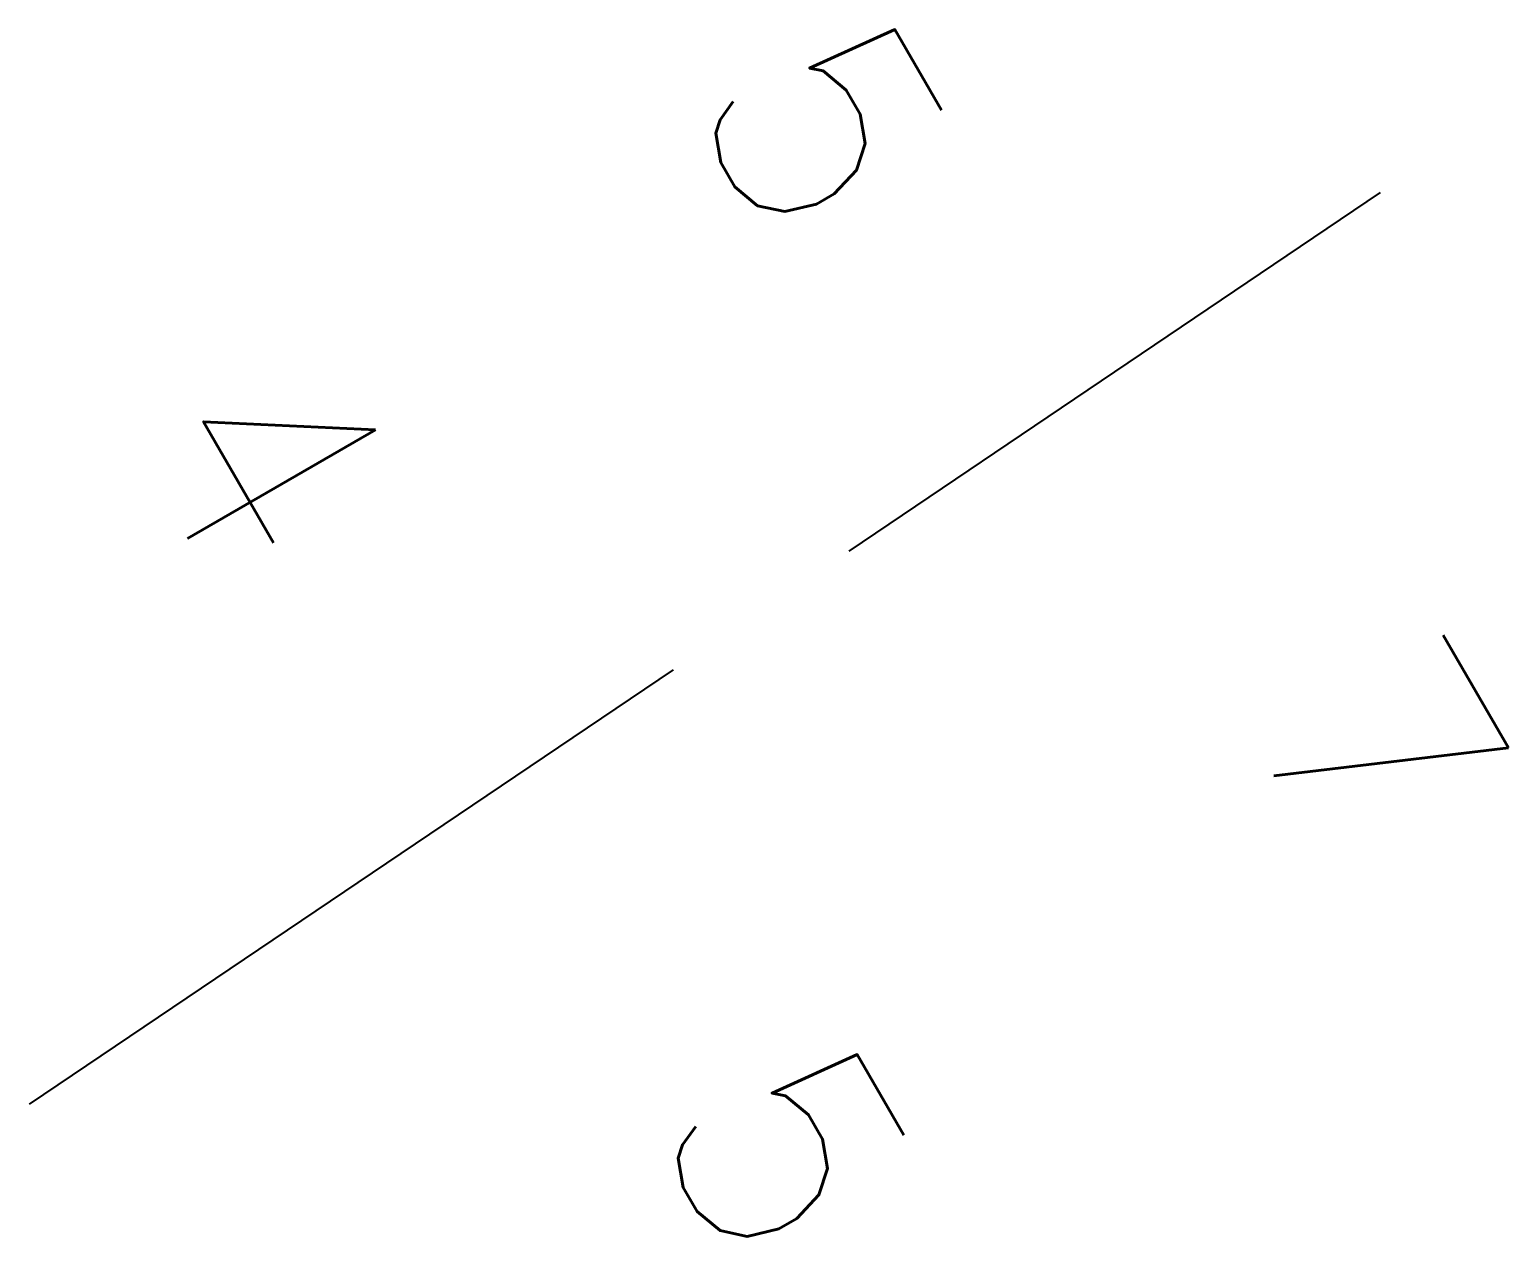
# Model space of a CAD drawing. Header units: millimetres. Extents: x 161000 to 161996, y 121112 to 122000.
# Drawn here: x 161451.74 to 161460.25, y 121122.86 to 121129.8 of the extents above; entities that cross this region are included whole.
import ezdxf

# ---------------------------------------------------------------- set-up
doc = ezdxf.new("R2010")
doc.units = ezdxf.units.MM
doc.layers.add('W0991', color=7, linetype='CONTINUOUS')
doc.layers.add('W1102', color=7, linetype='CONTINUOUS')
doc.styles.get("Standard").update_dxf_attribs({"font": 'romans.shx', "width": 0.85})

msp = doc.modelspace()

# ---------------------------------------------------------------- linework, layer by layer
at = {"layer": 'W1102'}
for points in [[(161459.5111, 121128.8612), (161456.455, 121126.799)], [(161451.7408, 121123.6182), (161455.4462, 121126.1164)]]:
    msp.add_lwpolyline(points, dxfattribs=at)

# ---------------------------------------------------------------- texts
at = {"layer": 'W0991'}
for s, p in [('5', (161455.5034, 121129.4056)), ('4', (161452.3011, 121127.4744)), ('7', (161458.712, 121125.8312)), ('5', (161455.2871, 121123.5116))]:
    msp.add_text(s, height=1.25, rotation=300, dxfattribs=at).set_placement(p)

doc.saveas('drawing.dxf')
